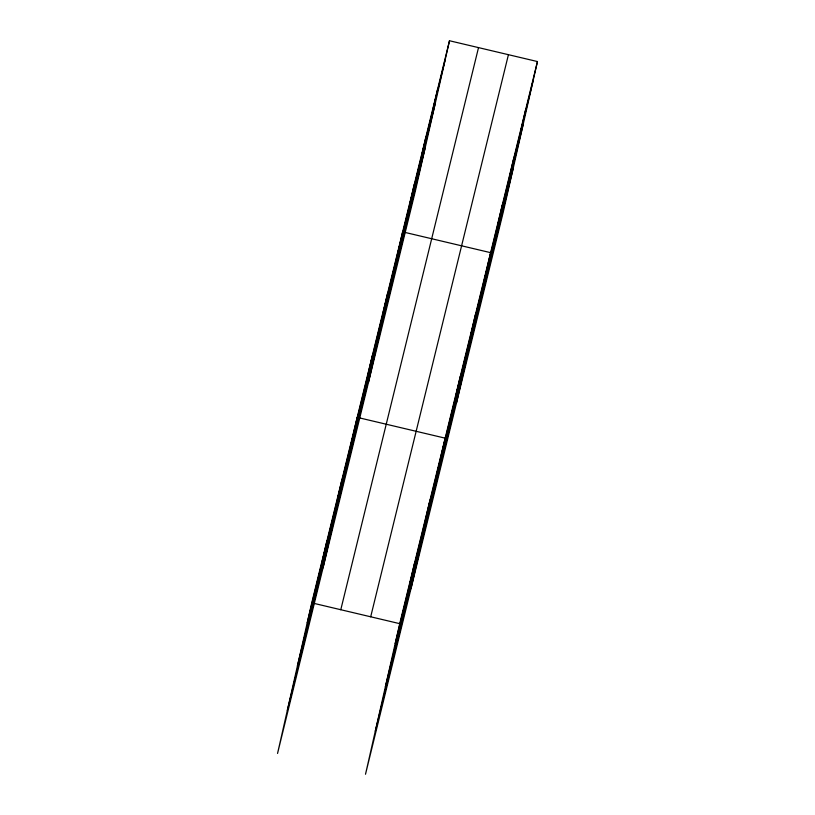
<?xml version="1.0" encoding="UTF-8"?>
<svg xmlns="http://www.w3.org/2000/svg" width="815" height="815" viewBox="0 0 815 815"><rect width="100%" height="100%" fill="white"/><g stroke="black" fill="none" stroke-linecap="round" stroke-linejoin="round"><path stroke-width="1.22" d="M449.493 40.75L311.758 602.856L277.548 753.447L415.283 191.342L449.493 40.75L537.452 61.553L503.242 212.145L365.507 774.25L399.717 623.658L537.452 61.553M322.363 561.056L326.907 541.028M337.512 499.218L342.055 479.2M322.995 567.953L357.214 417.362L445.173 438.164L410.964 588.756M367.81 375.552L372.363 355.534M382.958 313.724L387.512 293.695M368.451 382.459L402.661 231.868L490.63 252.67L456.41 403.262M409.823 204.117L414.366 184.088M421.528 156.337L426.082 136.309M433.234 108.558L437.787 88.529M410.322 581.859L414.866 561.83M425.471 520.021L430.025 500.003M455.779 396.355L460.322 376.336M470.927 334.527L475.471 314.498M497.782 224.92L502.335 204.891M509.487 177.14L514.041 157.112M521.203 129.361L525.746 109.332M307.204 622.884L444.939 60.779M297.414 665.967L435.159 103.862M287.338 710.364L425.073 148.249M340.782 609.722L478.517 47.616M370.693 616.802L508.428 54.687M395.173 643.687L532.908 81.582M385.383 686.77L523.118 124.664M375.297 731.167L513.032 169.051M311.758 602.856L399.717 623.658"/></g></svg>
